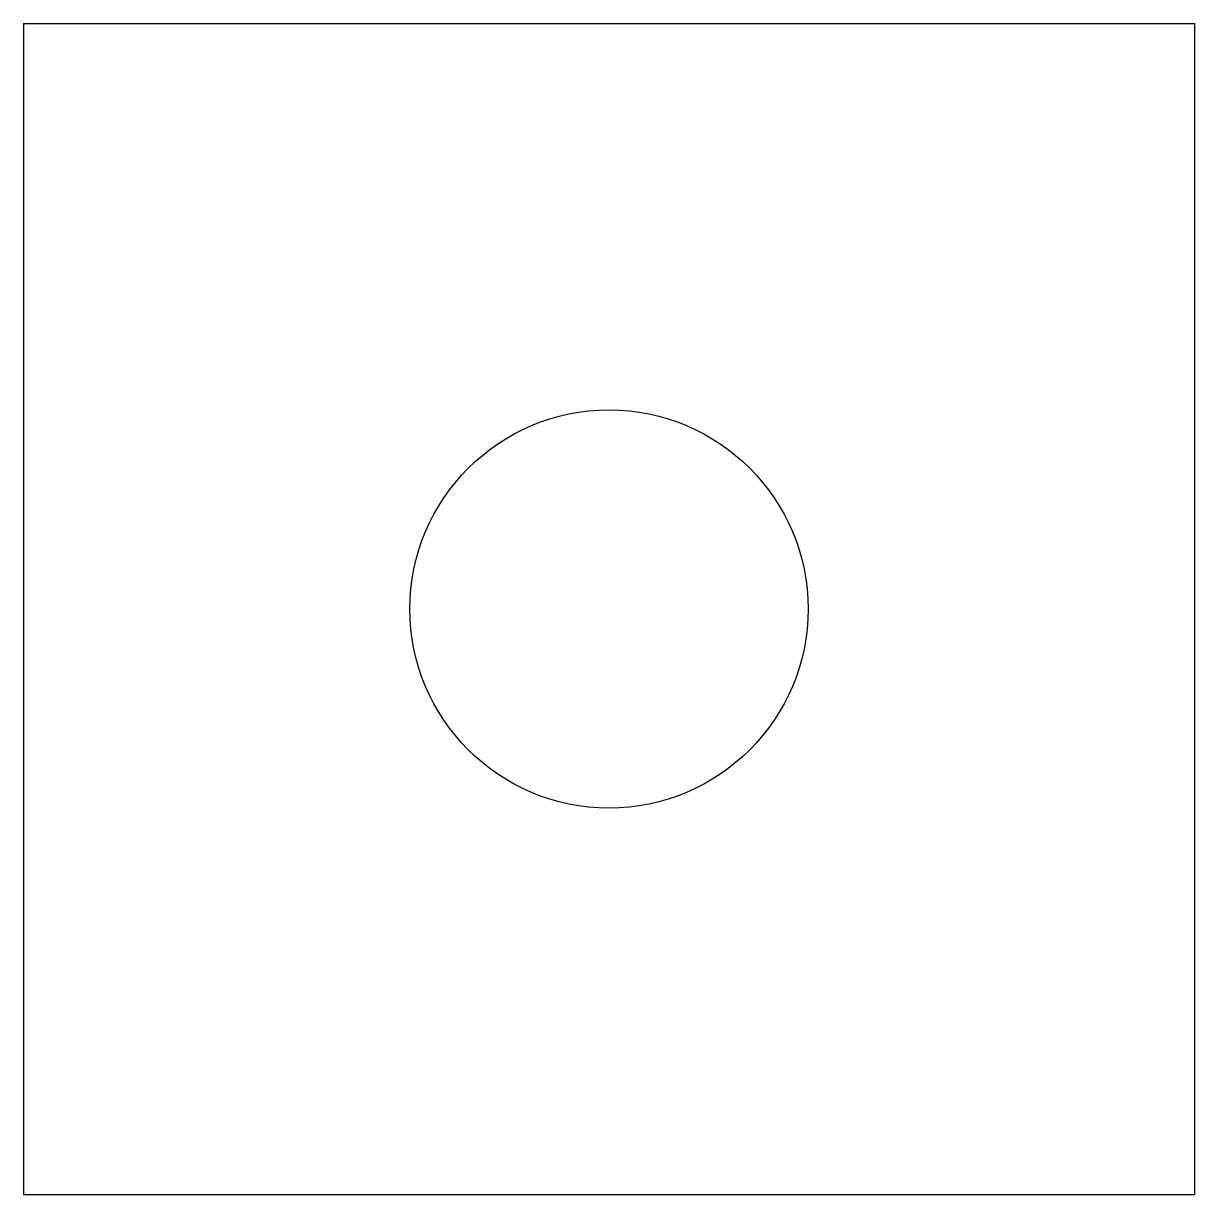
# Model space of a CAD drawing. Header units: millimetres. Extents: x 0 to 10, y 0 to 10.
import ezdxf

# ---------------------------------------------------------------- set-up
doc = ezdxf.new("R2010")
doc.units = ezdxf.units.MM
for name, color, linetype in [('SECTION_Z0p010', 7, 'CONTINUOUS'), ('SECTION_Z1p000', 7, 'CONTINUOUS'), ('SECTION_Z1p990', 7, 'CONTINUOUS')]:
    doc.layers.add(name, color=color, linetype=linetype)

msp = doc.modelspace()

# ---------------------------------------------------------------- linework, layer by layer
at = {"layer": 'SECTION_Z0p010'}
for p, q in [((0, 10, 0.01), (10, 10, 0.01)), ((0, 10, 0.01), (0, 0, 0.01)), ((10, 10, 0.01), (10, 0, 0.01)), ((0, 0, 0.01), (10, 0, 0.01))]:
    msp.add_line(p, q, dxfattribs=at)
msp.add_circle((5, 5, 0.01), 1.7, dxfattribs=at)
at = {"layer": 'SECTION_Z1p000'}
for p, q in [((0, 10, 1), (10, 10, 1)), ((0, 10, 1), (0, 0, 1)), ((10, 10, 1), (10, 0, 1)), ((0, 0, 1), (10, 0, 1))]:
    msp.add_line(p, q, dxfattribs=at)
msp.add_circle((5, 5, 1), 1.7, dxfattribs=at)
at = {"layer": 'SECTION_Z1p990'}
for p, q in [((0, 10, 1.99), (10, 10, 1.99)), ((0, 10, 1.99), (0, 0, 1.99)), ((10, 10, 1.99), (10, 0, 1.99)), ((0, 0, 1.99), (10, 0, 1.99))]:
    msp.add_line(p, q, dxfattribs=at)
msp.add_circle((5, 5, 1.99), 1.7, dxfattribs=at)

doc.saveas('drawing.dxf')
